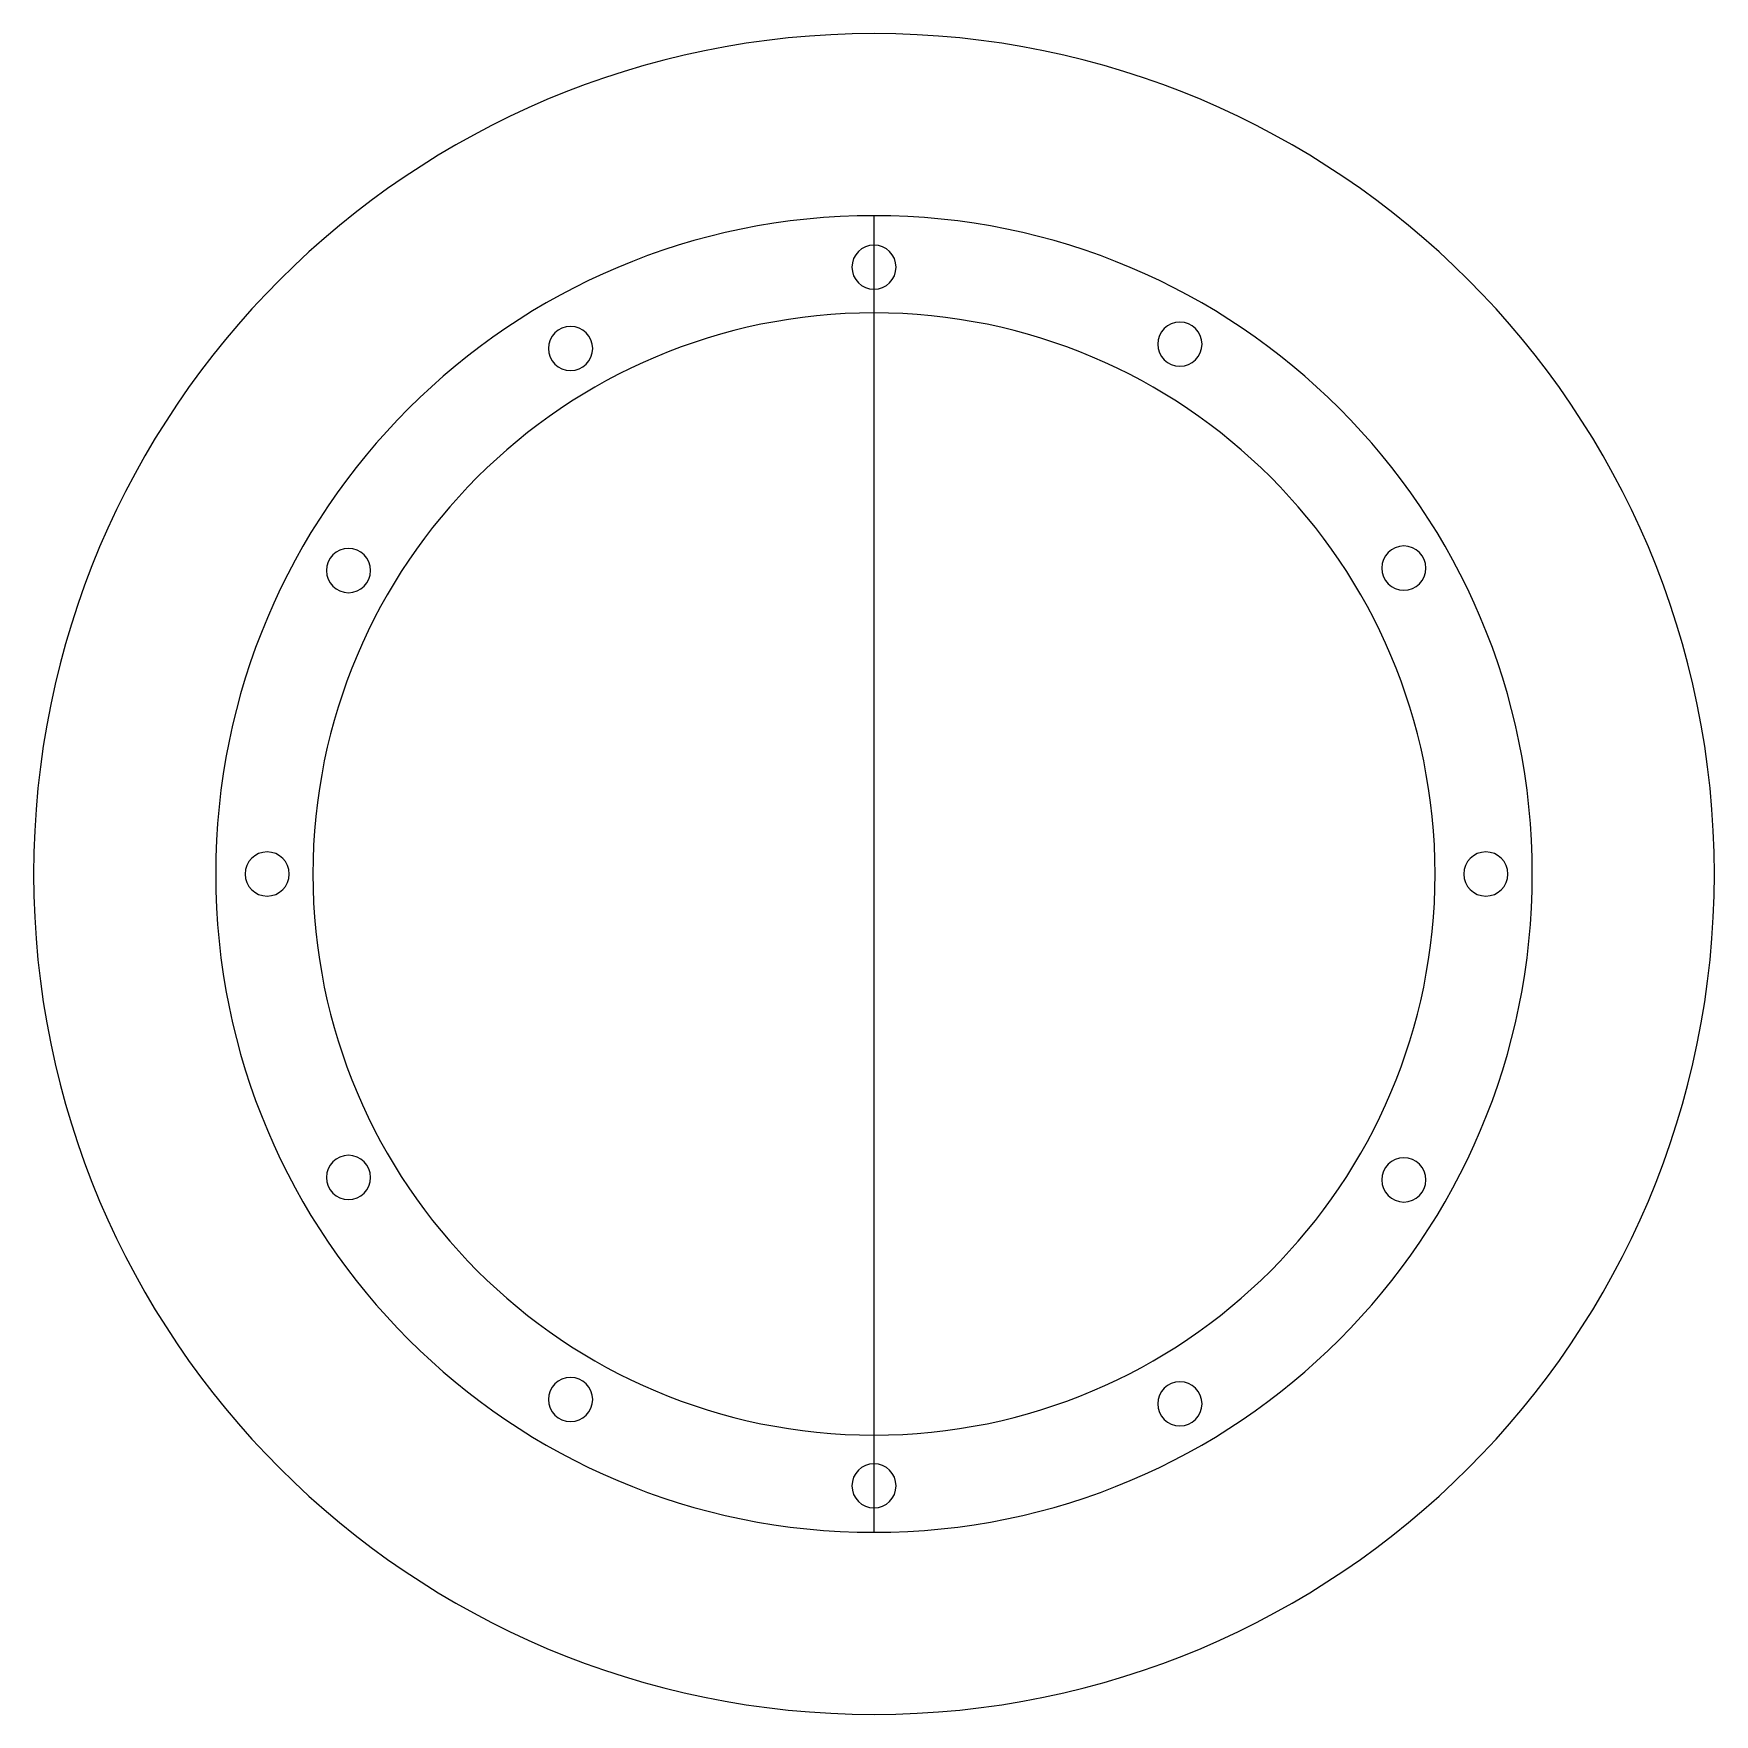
# Model space of a CAD drawing. Extents: x 9 to 136, y 7 to 134.
import ezdxf

# ---------------------------------------------------------------- set-up
doc = ezdxf.new("R2010")
doc.units = 0
doc.layers.add('Layer_1', color=7, linetype='CONTINUOUS')

msp = doc.modelspace()

# ---------------------------------------------------------------- linework, layer by layer
at = {"layer": 'Layer_1', "color": 7}
for points in [[(72.546688, 20.455629), (72.546688, 119.799659)], [(74.214569, 115.914239), (74.214569, 115.914239)], [(51.321278, 109.779998), (51.321278, 109.779998)], [(97.295562, 110.105061), (97.295562, 110.105061)], [(34.562212, 93.020938), (34.562212, 93.020938)], [(114.191991, 93.208613), (114.191991, 93.208613)], [(28.427972, 70.127637), (28.427972, 70.127637)], [(114.881746, 70.127637), (114.881746, 70.127637)], [(120.376526, 70.127637), (120.376526, 70.127637)], [(122.218711, 70.127639), (122.218711, 70.127639)], [(34.562212, 47.234338), (34.562212, 47.234338)], [(114.191991, 47.046666), (114.191991, 47.046666)], [(51.321278, 30.47528), (51.321278, 30.47528)], [(97.295562, 30.150223), (97.295562, 30.150223)], [(74.214569, 23.965696), (74.214569, 23.965696)]]:
    msp.add_lwpolyline(points, dxfattribs=at)
at = {"layer": 'Layer_1', "color": 1}
msp.add_lwpolyline([(135.954972, 70.127639), (135.954972, 70.127639)], dxfattribs=at)
for points in [[(72.546688, 133.535928), (37.527253, 133.535928), (9.138396, 105.14707), (9.138396, 70.127639)], [(135.954972, 70.127639), (135.954972, 105.14707), (107.566116, 133.535928), (72.546688, 133.535928)], [(9.138396, 70.127639), (9.138396, 35.10821), (37.527253, 6.719353), (72.546688, 6.719353)], [(72.546688, 6.719353), (107.566116, 6.719353), (135.954972, 35.10821), (135.954972, 70.127639)]]:
    msp.add_open_spline(points, degree=3, dxfattribs=at)
at = {"layer": 'Layer_1', "color": 7}
for points in [[(72.546688, 119.799663), (45.113587, 119.799663), (22.874665, 97.560741), (22.874665, 70.127639)], [(122.218711, 70.127639), (122.218711, 97.560741), (99.979789, 119.799663), (72.546688, 119.799663)], [(72.546688, 117.582119), (71.625548, 117.582119), (70.878807, 116.835384), (70.878807, 115.914239)], [(74.214569, 115.914239), (74.214569, 116.835384), (73.467836, 117.582119), (72.546688, 117.582119)], [(70.878807, 115.914239), (70.878807, 114.993094), (71.625548, 114.246359), (72.546688, 114.246359)], [(72.546688, 114.246359), (73.467836, 114.246359), (74.214569, 114.993094), (74.214569, 115.914239)], [(72.546681, 112.462699), (49.165672, 112.462699), (30.211623, 93.508646), (30.211623, 70.127637)], [(114.881746, 70.127637), (114.881746, 93.508646), (95.927696, 112.462699), (72.546681, 112.462699)], [(95.627681, 111.772941), (94.706533, 111.772941), (93.959799, 111.026206), (93.959799, 110.105061)], [(97.295562, 110.105061), (97.295562, 111.026206), (96.548829, 111.772941), (95.627681, 111.772941)], [(49.653397, 111.447879), (48.732256, 111.447879), (47.985522, 110.701143), (47.985522, 109.779998)], [(51.321278, 109.779998), (51.321278, 110.701143), (50.574544, 111.447879), (49.653397, 111.447879)], [(47.985522, 109.779998), (47.985522, 108.858853), (48.732256, 108.112118), (49.653397, 108.112118)], [(49.653397, 108.112118), (50.574544, 108.112118), (51.321278, 108.858853), (51.321278, 109.779998)], [(93.959799, 110.105061), (93.959799, 109.183916), (94.706533, 108.437181), (95.627681, 108.437181)], [(95.627681, 108.437181), (96.548829, 108.437181), (97.295562, 109.183916), (97.295562, 110.105061)], [(32.894331, 94.688818), (31.97319, 94.688818), (31.226457, 93.942083), (31.226457, 93.020938)], [(34.562212, 93.020938), (34.562212, 93.942083), (33.815478, 94.688818), (32.894331, 94.688818)], [(112.524109, 94.876494), (111.602969, 94.876494), (110.856235, 94.129758), (110.856235, 93.208613)], [(114.191991, 93.208613), (114.191991, 94.129758), (113.445257, 94.876494), (112.524109, 94.876494)], [(31.226457, 93.020938), (31.226457, 92.099793), (31.97319, 91.353058), (32.894331, 91.353058)], [(32.894331, 91.353058), (33.815478, 91.353058), (34.562212, 92.099793), (34.562212, 93.020938)], [(110.856235, 93.208613), (110.856235, 92.287468), (111.602969, 91.540733), (112.524109, 91.540733)], [(112.524109, 91.540733), (113.445257, 91.540733), (114.191991, 92.287468), (114.191991, 93.208613)], [(26.76009, 71.795517), (25.838943, 71.795517), (25.092209, 71.048782), (25.092209, 70.127637)], [(28.427972, 70.127637), (28.427972, 71.048782), (27.681231, 71.795517), (26.76009, 71.795517)], [(118.708652, 71.795517), (117.787504, 71.795517), (117.04077, 71.048782), (117.04077, 70.127637)], [(120.376526, 70.127637), (120.376526, 71.048782), (119.629792, 71.795517), (118.708652, 71.795517)], [(22.874665, 70.127639), (22.874665, 42.694537), (45.113587, 20.455614), (72.546688, 20.455614)], [(25.092209, 70.127637), (25.092209, 69.206492), (25.838943, 68.459757), (26.76009, 68.459757)], [(26.76009, 68.459757), (27.681231, 68.459757), (28.427972, 69.206492), (28.427972, 70.127637)], [(30.211623, 70.127637), (30.211623, 46.746629), (49.165672, 27.792572), (72.546681, 27.792572)], [(72.546681, 27.792572), (95.927696, 27.792572), (114.881746, 46.746629), (114.881746, 70.127637)], [(72.546688, 20.455614), (99.979789, 20.455614), (122.218711, 42.694537), (122.218711, 70.127639)], [(117.04077, 70.127637), (117.04077, 69.206492), (117.787504, 68.459757), (118.708652, 68.459757)], [(118.708652, 68.459757), (119.629792, 68.459757), (120.376526, 69.206492), (120.376526, 70.127637)], [(32.894331, 48.902222), (31.97319, 48.902222), (31.226457, 48.155486), (31.226457, 47.234338)], [(34.562212, 47.234338), (34.562212, 48.155486), (33.815478, 48.902222), (32.894331, 48.902222)], [(112.524109, 48.71454), (111.602969, 48.71454), (110.856235, 47.967807), (110.856235, 47.046666)], [(114.191991, 47.046666), (114.191991, 47.967807), (113.445257, 48.71454), (112.524109, 48.71454)], [(31.226457, 47.234338), (31.226457, 46.313198), (31.97319, 45.566464), (32.894331, 45.566464)], [(32.894331, 45.566464), (33.815478, 45.566464), (34.562212, 46.313198), (34.562212, 47.234338)], [(110.856235, 47.046666), (110.856235, 46.125519), (111.602969, 45.378785), (112.524109, 45.378785)], [(112.524109, 45.378785), (113.445257, 45.378785), (114.191991, 46.125519), (114.191991, 47.046666)], [(49.653397, 32.143161), (48.732256, 32.143161), (47.985522, 31.396428), (47.985522, 30.47528)], [(51.321278, 30.47528), (51.321278, 31.396428), (50.574544, 32.143161), (49.653397, 32.143161)], [(95.627681, 31.818097), (94.706533, 31.818097), (93.959799, 31.071364), (93.959799, 30.150223)], [(97.295562, 30.150223), (97.295562, 31.071364), (96.548829, 31.818097), (95.627681, 31.818097)], [(47.985522, 30.47528), (47.985522, 29.554139), (48.732256, 28.807398), (49.653397, 28.807398)], [(49.653397, 28.807398), (50.574544, 28.807398), (51.321278, 29.554139), (51.321278, 30.47528)], [(93.959799, 30.150223), (93.959799, 29.229075), (94.706533, 28.482342), (95.627681, 28.482342)], [(95.627681, 28.482342), (96.548829, 28.482342), (97.295562, 29.229075), (97.295562, 30.150223)], [(72.546688, 25.633577), (71.625548, 25.633577), (70.878807, 24.886843), (70.878807, 23.965696)], [(74.214569, 23.965696), (74.214569, 24.886843), (73.467836, 25.633577), (72.546688, 25.633577)], [(70.878807, 23.965696), (70.878807, 23.044548), (71.625548, 22.297814), (72.546688, 22.297814)], [(72.546688, 22.297814), (73.467836, 22.297814), (74.214569, 23.044548), (74.214569, 23.965696)]]:
    msp.add_open_spline(points, degree=3, dxfattribs=at)

doc.saveas('drawing.dxf')
